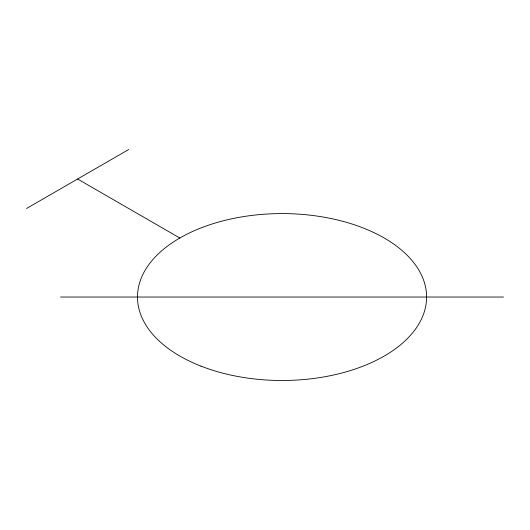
<?xml version="1.0" encoding="UTF-8"?>
<svg xmlns="http://www.w3.org/2000/svg" width="530" height="530" viewBox="0 0 530 530"><rect width="100%" height="100%" fill="white"/><g stroke="black" fill="none" stroke-linecap="round" stroke-linejoin="round"><path stroke-width="0.79" d="M26.5 208.515L128.717 149.506M60.572 297.038L503.5 297.038M77.605 179.014L179.822 238.023M201.016 366.15A144.551 83.455 0 0 0 426.219 302.994A144.551 83.455 0 0 0 218.877 221.971A144.551 83.455 0 0 0 201.016 366.15"/></g></svg>
